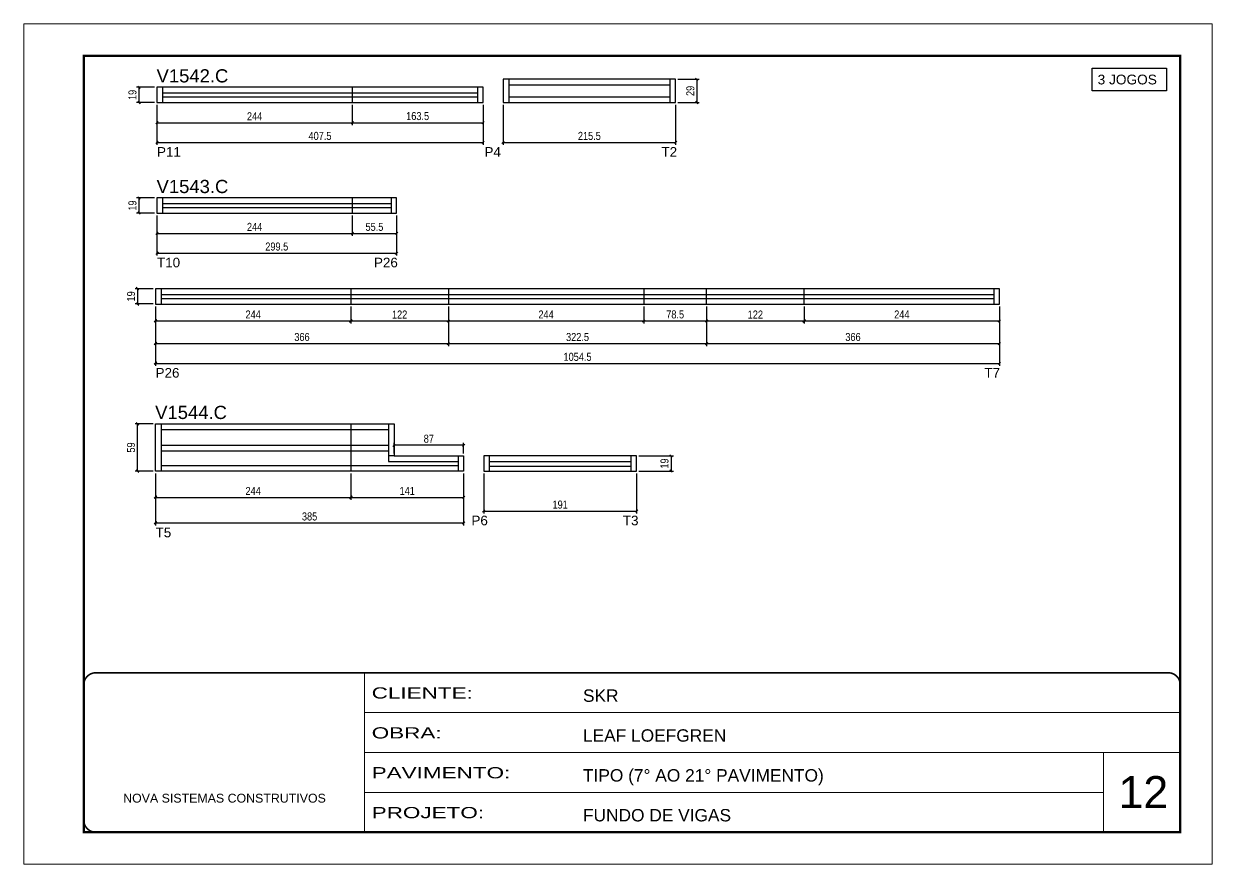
# Model space of a CAD drawing. Extents: x 1959 to 8212, y 239 to 4735.
# Drawn here: x 6727 to 8212, y 1388 to 2438 of the extents above; entities that cross this region are included whole.
import ezdxf

# ---------------------------------------------------------------- set-up
doc = ezdxf.new("R2010")
doc.units = 0
doc.linetypes.add('CONTINUO', pattern=[0])
doc.linetypes.add('DASHED', pattern=[0.75, 0.5, -0.25])
for name, color, linetype in [('5', 5, 'Continuous'), ('COTA', 241, 'Continuous'), ('NOMENCLATURA', 7, 'Continuous'), ('Painéis', 200, 'Continuous'), ('SARR_2.2x7', 40, 'Continuous')]:
    doc.layers.add(name, color=color, linetype=linetype)
for name, color, linetype, lineweight in [('CARIMBO', 255, 'Continuous', 9), ('Folhas', 255, 'Continuous', 9), ('SARRAFO DE PRESSAO', 251, 'DASHED', 9)]:
    doc.layers.add(name, color=color, linetype=linetype, lineweight=lineweight)
doc.styles.add('ARIAL', font='arial.ttf')
doc.styles.add('COTA TECNICA', font='techl___.ttf', dxfattribs={"height": 10})
doc.styles.add('COTA TECNICA-50', font='techl___.ttf', dxfattribs={"height": 10})
doc.styles.get("Standard").update_dxf_attribs({"font": 'arial.ttf'})
doc.styles.add('Tecnologia', font='')
doc.styles.get('Tecnologia').set_extended_font_data('Forgotten Futurist')
doc.dimstyles.new('COTA PAINEL-50', dxfattribs={"dimtxt": 10, "dimasz": 3, "dimexe": 3, "dimexo": 3, "dimgap": 3, "dimtad": 1, "dimdec": 1, "dimzin": 12, "dimdsep": 46, "dimtxsty": 'COTA TECNICA-50', "dimblk1": 'OBLIQUE', "dimblk2": 'OBLIQUE', "dimsah": 1, "dimcen": 0.9, "dimclrd": 4, "dimclre": 4, "dimclrt": 240, "dimadec": 1, "dimazin": 3, "dimtfac": 1, "dimtdec": 1, "dimtmove": 0, "dimatfit": 3, "dimfxl": 1, "dimtolj": 1, "dimtzin": 12, "dimarcsym": 0})
doc.dimstyles.new('PAINEL', dxfattribs={"dimtxt": 10, "dimasz": 3, "dimexe": 3, "dimexo": 3, "dimgap": 3, "dimtad": 1, "dimdec": 1, "dimzin": 12, "dimdsep": 46, "dimtxsty": 'COTA TECNICA', "dimblk1": 'OBLIQUE', "dimblk2": 'OBLIQUE', "dimsah": 1, "dimcen": 0.9, "dimclrd": 4, "dimclre": 4, "dimclrt": 240, "dimadec": 1, "dimazin": 3, "dimtfac": 1, "dimtdec": 1, "dimtmove": 0, "dimatfit": 3, "dimfxl": 1, "dimtolj": 1, "dimtzin": 12, "dimarcsym": 0})

# ---------------------------------------------------------------- blocks, each defined once
blk = doc.blocks.new('9999999999')
at = {"color": 30, "linetype": 'CONTINUO'}
for p, q in [((98564.6, 34230.2), (98564.6, 34429.4)), ((98564.6, 34379.6), (99584, 34379.6)), ((98564.6, 34329.8), (99488, 34329.8)), ((99584, 34329.8), (99488, 34329.8)), ((99488, 34329.8), (99488, 34230.2)), ((98564.6, 34280), (99488, 34280))]:
    blk.add_line(p, q, dxfattribs=at)
at = {"color": 30, "linetype": 'CONTINUO', "const_width": 2}
blk.add_lwpolyline([(99584, 34230.2), (99584, 34414.4, 0.414214), (99569, 34429.4), (98229, 34429.4, 0.414214), (98214, 34414.4), (98214, 34245.2, 0.414214), (98229, 34230.2), (99584, 34230.2)], format="xyb", dxfattribs=at)
at = {"layer": 'Folhas'}
blk.add_lwpolyline([(98139, 34190.2), (99624, 34190.2), (99624, 35240.2), (98139, 35240.2)], close=True, dxfattribs=at)
at = {"layer": 'Folhas', "color": 30, "const_width": 3}
blk.add_lwpolyline([(98214, 34230.2), (99584, 34230.2), (99584, 35200.2), (98214, 35200.2)], close=True, dxfattribs=at)
at = {"color": 7, "linetype": 'Continuous', "ltscale": 5, "style": 'ARIAL'}
for s, height, p in [('SKR', 15.48, (98837.7, 34393.1)), ('LEAF LOEFGREN', 15.483, (98837.7, 34343.3)), ('TIPO (7° AO 21° PAVIMENTO)', 15.483, (98837.7, 34293.5)), ('NOVA SISTEMAS CONSTRUTIVOS', 11.059, (98263.2, 34267.2)), ('FUNDO DE VIGAS', 15.483, (98837.7, 34243.7))]:
    blk.add_text(s, height=height, dxfattribs=at).set_placement(p)
at = {"layer": 'Folhas', "color": 7, "style": 'Tecnologia', "width": 1.5}
for s, p in [('CLIENTE:', (98573.7, 34397.2)), ('OBRA:', (98573.7, 34347.3)), ('PAVIMENTO:', (98573.7, 34297.5)), ('PROJETO:', (98573.7, 34247.7))]:
    blk.add_text(s, height=14, dxfattribs=at).set_placement(p)
blk = doc.blocks.new('_Oblique')
at = {"color": 0, "linetype": 'ByBlock', "lineweight": -2}
blk.add_line((-0.5, -0.5), (0.5, 0.5), dxfattribs=at)
blk = doc.blocks.new('*D652')
at = {"layer": 'COTA', "color": 4, "linetype": 'ByBlock', "lineweight": -2, "transparency": 16777216}
for p, q in [((6893.7, 2336.7), (6893.7, 2286.8)), ((7301.2, 2336.7), (7301.2, 2286.8)), ((6893.7, 2289.8), (7301.2, 2289.8))]:
    blk.add_line(p, q, dxfattribs=at)
at = {"layer": 'Defpoints', "color": 0, "linetype": 'ByBlock', "transparency": 16777216}
for p in [(6893.7, 2339.7), (7301.2, 2339.7), (7301.2, 2289.8)]:
    blk.add_point(p, dxfattribs=at)
at = {"layer": 'COTA', "color": 4, "linetype": 'ByBlock', "lineweight": -2, "transparency": 16777216, "xscale": 3, "yscale": 3, "zscale": 3, "rotation": 180}
blk.add_blockref('_Oblique', (6893.7, 2289.8), dxfattribs=at)
at = {"layer": 'COTA', "color": 4, "linetype": 'ByBlock', "lineweight": -2, "transparency": 16777216, "xscale": 3, "yscale": 3, "zscale": 3}
blk.add_blockref('_Oblique', (7301.2, 2289.8), dxfattribs=at)
at = {"layer": 'COTA', "color": 240, "linetype": 'ByBlock', "transparency": 16777216, "insert": (7097.4, 2297.9), "char_height": 10, "attachment_point": 5, "style": 'COTA TECNICA-50'}
blk.add_mtext('\\A1;407.5', dxfattribs=at)
blk = doc.blocks.new('*D651')
at = {"layer": 'COTA', "color": 4, "lineweight": -2, "transparency": 16777216}
for p, q in [((6890.7, 2358.7), (6868.2, 2358.7)), ((6871.2, 2358.7), (6871.2, 2339.7)), ((6890.7, 2339.7), (6868.2, 2339.7))]:
    blk.add_line(p, q, dxfattribs=at)
at = {"layer": 'Defpoints', "color": 0, "transparency": 16777216}
for p in [(6893.7, 2358.7), (6871.2, 2339.7), (6893.7, 2339.7)]:
    blk.add_point(p, dxfattribs=at)
at = {"layer": 'COTA', "color": 4, "lineweight": -2, "transparency": 16777216, "xscale": 3, "yscale": 3, "zscale": 3}
for p, rotation in [((6871.2, 2358.7), 90), ((6871.2, 2339.7), 270)]:
    blk.add_blockref('_Oblique', p, dxfattribs=dict(at, rotation=rotation))
at = {"layer": 'COTA', "color": 240, "transparency": 16777216, "insert": (6863.1, 2349.2), "char_height": 10, "attachment_point": 5, "rotation": 90, "style": 'COTA TECNICA'}
blk.add_mtext('\\A1;19', dxfattribs=at)
blk = doc.blocks.new('*D653')
at = {"layer": 'COTA', "color": 4, "lineweight": -2, "transparency": 16777216}
for p, q in [((6893.7, 2336.7), (6893.7, 2311.5)), ((7137.7, 2336.7), (7137.7, 2311.5)), ((6893.7, 2314.5), (7137.7, 2314.5))]:
    blk.add_line(p, q, dxfattribs=at)
at = {"layer": 'Defpoints', "color": 0, "transparency": 16777216}
for p in [(6893.7, 2339.7), (7137.7, 2339.7), (7137.7, 2314.5)]:
    blk.add_point(p, dxfattribs=at)
at = {"layer": 'COTA', "color": 4, "lineweight": -2, "transparency": 16777216, "xscale": 3, "yscale": 3, "zscale": 3, "rotation": 180}
blk.add_blockref('_Oblique', (6893.7, 2314.5), dxfattribs=at)
at = {"layer": 'COTA', "color": 4, "lineweight": -2, "transparency": 16777216, "xscale": 3, "yscale": 3, "zscale": 3}
blk.add_blockref('_Oblique', (7137.7, 2314.5), dxfattribs=at)
at = {"layer": 'COTA', "color": 240, "transparency": 16777216, "insert": (7015.7, 2322.5), "char_height": 10, "attachment_point": 5, "style": 'COTA TECNICA'}
blk.add_mtext('\\A1;244', dxfattribs=at)
blk = doc.blocks.new('*D654')
at = {"layer": 'COTA', "color": 4, "lineweight": -2, "transparency": 16777216}
for p, q in [((7137.7, 2336.7), (7137.7, 2311.5)), ((7301.2, 2336.7), (7301.2, 2311.5)), ((7137.7, 2314.5), (7301.2, 2314.5))]:
    blk.add_line(p, q, dxfattribs=at)
at = {"layer": 'Defpoints', "color": 0, "transparency": 16777216}
for p in [(7137.7, 2339.7), (7301.2, 2339.7), (7301.2, 2314.5)]:
    blk.add_point(p, dxfattribs=at)
at = {"layer": 'COTA', "color": 4, "lineweight": -2, "transparency": 16777216, "xscale": 3, "yscale": 3, "zscale": 3, "rotation": 180}
blk.add_blockref('_Oblique', (7137.7, 2314.5), dxfattribs=at)
at = {"layer": 'COTA', "color": 4, "lineweight": -2, "transparency": 16777216, "xscale": 3, "yscale": 3, "zscale": 3}
blk.add_blockref('_Oblique', (7301.2, 2314.5), dxfattribs=at)
at = {"layer": 'COTA', "color": 240, "transparency": 16777216, "insert": (7219.4, 2322.7), "char_height": 10, "attachment_point": 5, "style": 'COTA TECNICA'}
blk.add_mtext('\\A1;163.5', dxfattribs=at)
blk = doc.blocks.new('*D655')
at = {"layer": 'COTA', "color": 4, "linetype": 'ByBlock', "lineweight": -2, "transparency": 16777216}
for p, q in [((7326.2, 2336.7), (7326.2, 2286.8)), ((7541.7, 2336.7), (7541.7, 2286.8)), ((7326.2, 2289.8), (7541.7, 2289.8))]:
    blk.add_line(p, q, dxfattribs=at)
at = {"layer": 'Defpoints', "color": 0, "linetype": 'ByBlock', "transparency": 16777216}
for p in [(7326.2, 2339.7), (7541.7, 2339.7), (7541.7, 2289.8)]:
    blk.add_point(p, dxfattribs=at)
at = {"layer": 'COTA', "color": 4, "linetype": 'ByBlock', "lineweight": -2, "transparency": 16777216, "xscale": 3, "yscale": 3, "zscale": 3, "rotation": 180}
blk.add_blockref('_Oblique', (7326.2, 2289.8), dxfattribs=at)
at = {"layer": 'COTA', "color": 4, "linetype": 'ByBlock', "lineweight": -2, "transparency": 16777216, "xscale": 3, "yscale": 3, "zscale": 3}
blk.add_blockref('_Oblique', (7541.7, 2289.8), dxfattribs=at)
at = {"layer": 'COTA', "color": 240, "linetype": 'ByBlock', "transparency": 16777216, "insert": (7434, 2297.9), "char_height": 10, "attachment_point": 5, "style": 'COTA TECNICA-50'}
blk.add_mtext('\\A1;215.5', dxfattribs=at)
blk = doc.blocks.new('*D656')
at = {"layer": 'COTA', "color": 4, "lineweight": -2, "transparency": 16777216}
for p, q in [((7544.7, 2368.7), (7571.2, 2368.7)), ((7568.2, 2368.7), (7568.2, 2339.7)), ((7544.7, 2339.7), (7571.2, 2339.7))]:
    blk.add_line(p, q, dxfattribs=at)
at = {"layer": 'Defpoints', "color": 0, "transparency": 16777216}
for p in [(7541.7, 2368.7), (7541.7, 2339.7), (7568.2, 2339.7)]:
    blk.add_point(p, dxfattribs=at)
at = {"layer": 'COTA', "color": 4, "lineweight": -2, "transparency": 16777216, "xscale": 3, "yscale": 3, "zscale": 3}
for p, rotation in [((7568.2, 2368.7), 90), ((7568.2, 2339.7), 270)]:
    blk.add_blockref('_Oblique', p, dxfattribs=dict(at, rotation=rotation))
at = {"layer": 'COTA', "color": 240, "transparency": 16777216, "insert": (7560.2, 2354.2), "char_height": 10, "attachment_point": 5, "rotation": 90, "style": 'COTA TECNICA'}
blk.add_mtext('\\A1;29', dxfattribs=at)
blk = doc.blocks.new('*D657')
at = {"layer": 'COTA', "color": 4, "linetype": 'ByBlock', "lineweight": -2, "transparency": 16777216}
for p, q in [((6893.7, 2198.5), (6893.7, 2148.5)), ((7193.2, 2198.5), (7193.2, 2148.5)), ((6893.7, 2151.5), (7193.2, 2151.5))]:
    blk.add_line(p, q, dxfattribs=at)
at = {"layer": 'Defpoints', "color": 0, "linetype": 'ByBlock', "transparency": 16777216}
for p in [(6893.7, 2201.5), (7193.2, 2201.5), (7193.2, 2151.5)]:
    blk.add_point(p, dxfattribs=at)
at = {"layer": 'COTA', "color": 4, "linetype": 'ByBlock', "lineweight": -2, "transparency": 16777216, "xscale": 3, "yscale": 3, "zscale": 3, "rotation": 180}
blk.add_blockref('_Oblique', (6893.7, 2151.5), dxfattribs=at)
at = {"layer": 'COTA', "color": 4, "linetype": 'ByBlock', "lineweight": -2, "transparency": 16777216, "xscale": 3, "yscale": 3, "zscale": 3}
blk.add_blockref('_Oblique', (7193.2, 2151.5), dxfattribs=at)
at = {"layer": 'COTA', "color": 240, "linetype": 'ByBlock', "transparency": 16777216, "insert": (7043.4, 2159.7), "char_height": 10, "attachment_point": 5, "style": 'COTA TECNICA-50'}
blk.add_mtext('\\A1;299.5', dxfattribs=at)
blk = doc.blocks.new('*D658')
at = {"layer": 'COTA', "color": 4, "lineweight": -2, "transparency": 16777216}
for p, q in [((6890.7, 2220.5), (6868.2, 2220.5)), ((6871.2, 2220.5), (6871.2, 2201.5)), ((6890.7, 2201.5), (6868.2, 2201.5))]:
    blk.add_line(p, q, dxfattribs=at)
at = {"layer": 'Defpoints', "color": 0, "transparency": 16777216}
for p in [(6893.7, 2220.5), (6871.2, 2201.5), (6893.7, 2201.5)]:
    blk.add_point(p, dxfattribs=at)
at = {"layer": 'COTA', "color": 4, "lineweight": -2, "transparency": 16777216, "xscale": 3, "yscale": 3, "zscale": 3}
for p, rotation in [((6871.2, 2220.5), 90), ((6871.2, 2201.5), 270)]:
    blk.add_blockref('_Oblique', p, dxfattribs=dict(at, rotation=rotation))
at = {"layer": 'COTA', "color": 240, "transparency": 16777216, "insert": (6863.1, 2211), "char_height": 10, "attachment_point": 5, "rotation": 90, "style": 'COTA TECNICA'}
blk.add_mtext('\\A1;19', dxfattribs=at)
blk = doc.blocks.new('*D659')
at = {"layer": 'COTA', "color": 4, "lineweight": -2, "transparency": 16777216}
for p, q in [((6893.7, 2198.5), (6893.7, 2173.2)), ((7137.7, 2198.5), (7137.7, 2173.2)), ((6893.7, 2176.2), (7137.7, 2176.2))]:
    blk.add_line(p, q, dxfattribs=at)
at = {"layer": 'Defpoints', "color": 0, "transparency": 16777216}
for p in [(6893.7, 2201.5), (7137.7, 2201.5), (7137.7, 2176.2)]:
    blk.add_point(p, dxfattribs=at)
at = {"layer": 'COTA', "color": 4, "lineweight": -2, "transparency": 16777216, "xscale": 3, "yscale": 3, "zscale": 3, "rotation": 180}
blk.add_blockref('_Oblique', (6893.7, 2176.2), dxfattribs=at)
at = {"layer": 'COTA', "color": 4, "lineweight": -2, "transparency": 16777216, "xscale": 3, "yscale": 3, "zscale": 3}
blk.add_blockref('_Oblique', (7137.7, 2176.2), dxfattribs=at)
at = {"layer": 'COTA', "color": 240, "transparency": 16777216, "insert": (7015.7, 2184.3), "char_height": 10, "attachment_point": 5, "style": 'COTA TECNICA'}
blk.add_mtext('\\A1;244', dxfattribs=at)
blk = doc.blocks.new('*D660')
at = {"layer": 'COTA', "color": 4, "lineweight": -2, "transparency": 16777216}
for p, q in [((7137.7, 2198.5), (7137.7, 2173.2)), ((7193.2, 2198.5), (7193.2, 2173.2)), ((7137.7, 2176.2), (7193.2, 2176.2))]:
    blk.add_line(p, q, dxfattribs=at)
at = {"layer": 'Defpoints', "color": 0, "transparency": 16777216}
for p in [(7137.7, 2201.5), (7193.2, 2201.5), (7193.2, 2176.2)]:
    blk.add_point(p, dxfattribs=at)
at = {"layer": 'COTA', "color": 4, "lineweight": -2, "transparency": 16777216, "xscale": 3, "yscale": 3, "zscale": 3, "rotation": 180}
blk.add_blockref('_Oblique', (7137.7, 2176.2), dxfattribs=at)
at = {"layer": 'COTA', "color": 4, "lineweight": -2, "transparency": 16777216, "xscale": 3, "yscale": 3, "zscale": 3}
blk.add_blockref('_Oblique', (7193.2, 2176.2), dxfattribs=at)
at = {"layer": 'COTA', "color": 240, "transparency": 16777216, "insert": (7165.4, 2184.3), "char_height": 10, "attachment_point": 5, "style": 'COTA TECNICA'}
blk.add_mtext('\\A1;55.5', dxfattribs=at)
blk = doc.blocks.new('*D661')
at = {"layer": 'COTA', "color": 4, "linetype": 'ByBlock', "lineweight": -2, "transparency": 16777216}
for p, q in [((6891.9, 2085), (6891.9, 2010.8)), ((7946.4, 2085), (7946.4, 2010.8)), ((6891.9, 2013.8), (7946.4, 2013.8))]:
    blk.add_line(p, q, dxfattribs=at)
at = {"layer": 'Defpoints', "color": 0, "linetype": 'ByBlock', "transparency": 16777216}
for p in [(6891.9, 2088), (7946.4, 2088), (7946.4, 2013.8)]:
    blk.add_point(p, dxfattribs=at)
at = {"layer": 'COTA', "color": 4, "linetype": 'ByBlock', "lineweight": -2, "transparency": 16777216, "xscale": 3, "yscale": 3, "zscale": 3, "rotation": 180}
blk.add_blockref('_Oblique', (6891.9, 2013.8), dxfattribs=at)
at = {"layer": 'COTA', "color": 4, "linetype": 'ByBlock', "lineweight": -2, "transparency": 16777216, "xscale": 3, "yscale": 3, "zscale": 3}
blk.add_blockref('_Oblique', (7946.4, 2013.8), dxfattribs=at)
at = {"layer": 'COTA', "color": 240, "linetype": 'ByBlock', "transparency": 16777216, "insert": (7419.2, 2021.9), "char_height": 10, "attachment_point": 5, "style": 'COTA TECNICA-50'}
blk.add_mtext('\\A1;1054.5', dxfattribs=at)
blk = doc.blocks.new('*D662')
at = {"layer": 'COTA', "color": 4, "lineweight": -2, "transparency": 16777216}
for p, q in [((6888.9, 2107), (6866.4, 2107)), ((6869.4, 2107), (6869.4, 2088)), ((6888.9, 2088), (6866.4, 2088))]:
    blk.add_line(p, q, dxfattribs=at)
at = {"layer": 'Defpoints', "color": 0, "transparency": 16777216}
for p in [(6891.9, 2107), (6869.4, 2088), (6891.9, 2088)]:
    blk.add_point(p, dxfattribs=at)
at = {"layer": 'COTA', "color": 4, "lineweight": -2, "transparency": 16777216, "xscale": 3, "yscale": 3, "zscale": 3}
for p, rotation in [((6869.4, 2107), 90), ((6869.4, 2088), 270)]:
    blk.add_blockref('_Oblique', p, dxfattribs=dict(at, rotation=rotation))
at = {"layer": 'COTA', "color": 240, "transparency": 16777216, "insert": (6861.3, 2097.5), "char_height": 10, "attachment_point": 5, "rotation": 90, "style": 'COTA TECNICA'}
blk.add_mtext('\\A1;19', dxfattribs=at)
blk = doc.blocks.new('*D663')
at = {"layer": 'COTA', "color": 4, "lineweight": -2, "transparency": 16777216}
for p, q in [((6891.9, 2085), (6891.9, 2035.5)), ((7257.9, 2085), (7257.9, 2035.5)), ((6891.9, 2038.5), (7257.9, 2038.5))]:
    blk.add_line(p, q, dxfattribs=at)
at = {"layer": 'Defpoints', "color": 0, "transparency": 16777216}
for p in [(6891.9, 2088), (7257.9, 2088), (7257.9, 2038.5)]:
    blk.add_point(p, dxfattribs=at)
at = {"layer": 'COTA', "color": 4, "lineweight": -2, "transparency": 16777216, "xscale": 3, "yscale": 3, "zscale": 3, "rotation": 180}
blk.add_blockref('_Oblique', (6891.9, 2038.5), dxfattribs=at)
at = {"layer": 'COTA', "color": 4, "lineweight": -2, "transparency": 16777216, "xscale": 3, "yscale": 3, "zscale": 3}
blk.add_blockref('_Oblique', (7257.9, 2038.5), dxfattribs=at)
at = {"layer": 'COTA', "color": 240, "transparency": 16777216, "insert": (7074.9, 2046.7), "char_height": 10, "attachment_point": 5, "style": 'COTA TECNICA'}
blk.add_mtext('\\A1;366', dxfattribs=at)
blk = doc.blocks.new('*D664')
at = {"layer": 'COTA', "color": 4, "lineweight": -2, "transparency": 16777216}
for p, q in [((7257.9, 2085), (7257.9, 2035.5)), ((7580.4, 2085), (7580.4, 2035.5)), ((7257.9, 2038.5), (7580.4, 2038.5))]:
    blk.add_line(p, q, dxfattribs=at)
at = {"layer": 'Defpoints', "color": 0, "transparency": 16777216}
for p in [(7257.9, 2088), (7580.4, 2088), (7580.4, 2038.5)]:
    blk.add_point(p, dxfattribs=at)
at = {"layer": 'COTA', "color": 4, "lineweight": -2, "transparency": 16777216, "xscale": 3, "yscale": 3, "zscale": 3, "rotation": 180}
blk.add_blockref('_Oblique', (7257.9, 2038.5), dxfattribs=at)
at = {"layer": 'COTA', "color": 4, "lineweight": -2, "transparency": 16777216, "xscale": 3, "yscale": 3, "zscale": 3}
blk.add_blockref('_Oblique', (7580.4, 2038.5), dxfattribs=at)
at = {"layer": 'COTA', "color": 240, "transparency": 16777216, "insert": (7419.2, 2046.7), "char_height": 10, "attachment_point": 5, "style": 'COTA TECNICA'}
blk.add_mtext('\\A1;322.5', dxfattribs=at)
blk = doc.blocks.new('*D665')
at = {"layer": 'COTA', "color": 4, "lineweight": -2, "transparency": 16777216}
for p, q in [((7580.4, 2085), (7580.4, 2035.5)), ((7946.4, 2085), (7946.4, 2035.5)), ((7580.4, 2038.5), (7946.4, 2038.5))]:
    blk.add_line(p, q, dxfattribs=at)
at = {"layer": 'Defpoints', "color": 0, "transparency": 16777216}
for p in [(7580.4, 2088), (7946.4, 2088), (7946.4, 2038.5)]:
    blk.add_point(p, dxfattribs=at)
at = {"layer": 'COTA', "color": 4, "lineweight": -2, "transparency": 16777216, "xscale": 3, "yscale": 3, "zscale": 3, "rotation": 180}
blk.add_blockref('_Oblique', (7580.4, 2038.5), dxfattribs=at)
at = {"layer": 'COTA', "color": 4, "lineweight": -2, "transparency": 16777216, "xscale": 3, "yscale": 3, "zscale": 3}
blk.add_blockref('_Oblique', (7946.4, 2038.5), dxfattribs=at)
at = {"layer": 'COTA', "color": 240, "transparency": 16777216, "insert": (7763.4, 2046.7), "char_height": 10, "attachment_point": 5, "style": 'COTA TECNICA'}
blk.add_mtext('\\A1;366', dxfattribs=at)
blk = doc.blocks.new('*D666')
at = {"layer": 'COTA', "color": 4, "lineweight": -2, "transparency": 16777216}
for p, q in [((6891.9, 2085), (6891.9, 2063.8)), ((7135.9, 2085), (7135.9, 2063.8)), ((6891.9, 2066.8), (7135.9, 2066.8))]:
    blk.add_line(p, q, dxfattribs=at)
at = {"layer": 'Defpoints', "color": 0, "transparency": 16777216}
for p in [(6891.9, 2088), (7135.9, 2088), (7135.9, 2066.8)]:
    blk.add_point(p, dxfattribs=at)
at = {"layer": 'COTA', "color": 4, "lineweight": -2, "transparency": 16777216, "xscale": 3, "yscale": 3, "zscale": 3, "rotation": 180}
blk.add_blockref('_Oblique', (6891.9, 2066.8), dxfattribs=at)
at = {"layer": 'COTA', "color": 4, "lineweight": -2, "transparency": 16777216, "xscale": 3, "yscale": 3, "zscale": 3}
blk.add_blockref('_Oblique', (7135.9, 2066.8), dxfattribs=at)
at = {"layer": 'COTA', "color": 240, "transparency": 16777216, "insert": (7013.9, 2074.9), "char_height": 10, "attachment_point": 5, "style": 'COTA TECNICA'}
blk.add_mtext('\\A1;244', dxfattribs=at)
blk = doc.blocks.new('*D667')
at = {"layer": 'COTA', "color": 4, "lineweight": -2, "transparency": 16777216}
for p, q in [((7135.9, 2085), (7135.9, 2063.8)), ((7257.9, 2085), (7257.9, 2063.8)), ((7135.9, 2066.8), (7257.9, 2066.8))]:
    blk.add_line(p, q, dxfattribs=at)
at = {"layer": 'Defpoints', "color": 0, "transparency": 16777216}
for p in [(7135.9, 2088), (7257.9, 2088), (7257.9, 2066.8)]:
    blk.add_point(p, dxfattribs=at)
at = {"layer": 'COTA', "color": 4, "lineweight": -2, "transparency": 16777216, "xscale": 3, "yscale": 3, "zscale": 3, "rotation": 180}
blk.add_blockref('_Oblique', (7135.9, 2066.8), dxfattribs=at)
at = {"layer": 'COTA', "color": 4, "lineweight": -2, "transparency": 16777216, "xscale": 3, "yscale": 3, "zscale": 3}
blk.add_blockref('_Oblique', (7257.9, 2066.8), dxfattribs=at)
at = {"layer": 'COTA', "color": 240, "transparency": 16777216, "insert": (7196.9, 2074.8), "char_height": 10, "attachment_point": 5, "style": 'COTA TECNICA'}
blk.add_mtext('\\A1;122', dxfattribs=at)
blk = doc.blocks.new('*D668')
at = {"layer": 'COTA', "color": 4, "lineweight": -2, "transparency": 16777216}
for p, q in [((7257.9, 2085), (7257.9, 2063.8)), ((7501.9, 2085), (7501.9, 2063.8)), ((7257.9, 2066.8), (7501.9, 2066.8))]:
    blk.add_line(p, q, dxfattribs=at)
at = {"layer": 'Defpoints', "color": 0, "transparency": 16777216}
for p in [(7257.9, 2088), (7501.9, 2088), (7501.9, 2066.8)]:
    blk.add_point(p, dxfattribs=at)
at = {"layer": 'COTA', "color": 4, "lineweight": -2, "transparency": 16777216, "xscale": 3, "yscale": 3, "zscale": 3, "rotation": 180}
blk.add_blockref('_Oblique', (7257.9, 2066.8), dxfattribs=at)
at = {"layer": 'COTA', "color": 4, "lineweight": -2, "transparency": 16777216, "xscale": 3, "yscale": 3, "zscale": 3}
blk.add_blockref('_Oblique', (7501.9, 2066.8), dxfattribs=at)
at = {"layer": 'COTA', "color": 240, "transparency": 16777216, "insert": (7379.9, 2074.9), "char_height": 10, "attachment_point": 5, "style": 'COTA TECNICA'}
blk.add_mtext('\\A1;244', dxfattribs=at)
blk = doc.blocks.new('*D669')
at = {"layer": 'COTA', "color": 4, "lineweight": -2, "transparency": 16777216}
for p, q in [((7501.9, 2085), (7501.9, 2063.8)), ((7580.4, 2085), (7580.4, 2063.8)), ((7501.9, 2066.8), (7580.4, 2066.8))]:
    blk.add_line(p, q, dxfattribs=at)
at = {"layer": 'Defpoints', "color": 0, "transparency": 16777216}
for p in [(7501.9, 2088), (7580.4, 2088), (7580.4, 2066.8)]:
    blk.add_point(p, dxfattribs=at)
at = {"layer": 'COTA', "color": 4, "lineweight": -2, "transparency": 16777216, "xscale": 3, "yscale": 3, "zscale": 3, "rotation": 180}
blk.add_blockref('_Oblique', (7501.9, 2066.8), dxfattribs=at)
at = {"layer": 'COTA', "color": 4, "lineweight": -2, "transparency": 16777216, "xscale": 3, "yscale": 3, "zscale": 3}
blk.add_blockref('_Oblique', (7580.4, 2066.8), dxfattribs=at)
at = {"layer": 'COTA', "color": 240, "transparency": 16777216, "insert": (7541.2, 2074.9), "char_height": 10, "attachment_point": 5, "style": 'COTA TECNICA'}
blk.add_mtext('\\A1;78.5', dxfattribs=at)
blk = doc.blocks.new('*D670')
at = {"layer": 'COTA', "color": 4, "lineweight": -2, "transparency": 16777216}
for p, q in [((7580.4, 2085), (7580.4, 2063.8)), ((7702.4, 2085), (7702.4, 2063.8)), ((7580.4, 2066.8), (7702.4, 2066.8))]:
    blk.add_line(p, q, dxfattribs=at)
at = {"layer": 'Defpoints', "color": 0, "transparency": 16777216}
for p in [(7580.4, 2088), (7702.4, 2088), (7702.4, 2066.8)]:
    blk.add_point(p, dxfattribs=at)
at = {"layer": 'COTA', "color": 4, "lineweight": -2, "transparency": 16777216, "xscale": 3, "yscale": 3, "zscale": 3, "rotation": 180}
blk.add_blockref('_Oblique', (7580.4, 2066.8), dxfattribs=at)
at = {"layer": 'COTA', "color": 4, "lineweight": -2, "transparency": 16777216, "xscale": 3, "yscale": 3, "zscale": 3}
blk.add_blockref('_Oblique', (7702.4, 2066.8), dxfattribs=at)
at = {"layer": 'COTA', "color": 240, "transparency": 16777216, "insert": (7641.4, 2074.8), "char_height": 10, "attachment_point": 5, "style": 'COTA TECNICA'}
blk.add_mtext('\\A1;122', dxfattribs=at)
blk = doc.blocks.new('*D671')
at = {"layer": 'COTA', "color": 4, "lineweight": -2, "transparency": 16777216}
for p, q in [((7702.4, 2085), (7702.4, 2063.8)), ((7946.4, 2085), (7946.4, 2063.8)), ((7702.4, 2066.8), (7946.4, 2066.8))]:
    blk.add_line(p, q, dxfattribs=at)
at = {"layer": 'Defpoints', "color": 0, "transparency": 16777216}
for p in [(7702.4, 2088), (7946.4, 2088), (7946.4, 2066.8)]:
    blk.add_point(p, dxfattribs=at)
at = {"layer": 'COTA', "color": 4, "lineweight": -2, "transparency": 16777216, "xscale": 3, "yscale": 3, "zscale": 3, "rotation": 180}
blk.add_blockref('_Oblique', (7702.4, 2066.8), dxfattribs=at)
at = {"layer": 'COTA', "color": 4, "lineweight": -2, "transparency": 16777216, "xscale": 3, "yscale": 3, "zscale": 3}
blk.add_blockref('_Oblique', (7946.4, 2066.8), dxfattribs=at)
at = {"layer": 'COTA', "color": 240, "transparency": 16777216, "insert": (7824.4, 2074.9), "char_height": 10, "attachment_point": 5, "style": 'COTA TECNICA'}
blk.add_mtext('\\A1;244', dxfattribs=at)
blk = doc.blocks.new('*D672')
at = {"layer": 'COTA', "color": 4, "lineweight": -2, "transparency": 16777216}
for p, q in [((6891.9, 1876.2), (6891.9, 1811.3)), ((7276.9, 1876.2), (7276.9, 1811.3)), ((7276.9, 1814.3), (6891.9, 1814.3))]:
    blk.add_line(p, q, dxfattribs=at)
at = {"layer": 'Defpoints', "color": 0, "transparency": 16777216}
for p in [(6891.9, 1879.2), (7276.9, 1879.2), (6891.9, 1814.3)]:
    blk.add_point(p, dxfattribs=at)
at = {"layer": 'COTA', "color": 4, "lineweight": -2, "transparency": 16777216, "xscale": 3, "yscale": 3, "zscale": 3, "rotation": 180}
blk.add_blockref('_Oblique', (6891.9, 1814.3), dxfattribs=at)
at = {"layer": 'COTA', "color": 4, "lineweight": -2, "transparency": 16777216, "xscale": 3, "yscale": 3, "zscale": 3}
blk.add_blockref('_Oblique', (7276.9, 1814.3), dxfattribs=at)
at = {"layer": 'COTA', "color": 240, "transparency": 16777216, "insert": (7084.4, 1822.5), "char_height": 10, "attachment_point": 5, "style": 'COTA TECNICA'}
blk.add_mtext('\\A1;385', dxfattribs=at)
blk = doc.blocks.new('*D673')
at = {"layer": 'COTA', "color": 4, "lineweight": -2, "transparency": 16777216}
for p, q in [((6888.9, 1938.2), (6866.4, 1938.2)), ((6869.4, 1879.2), (6869.4, 1938.2)), ((6888.9, 1879.2), (6866.4, 1879.2))]:
    blk.add_line(p, q, dxfattribs=at)
at = {"layer": 'Defpoints', "color": 0, "transparency": 16777216}
for p in [(6869.4, 1938.2), (6891.9, 1938.2), (6891.9, 1879.2)]:
    blk.add_point(p, dxfattribs=at)
at = {"layer": 'COTA', "color": 4, "lineweight": -2, "transparency": 16777216, "xscale": 3, "yscale": 3, "zscale": 3}
for p, rotation in [((6869.4, 1938.2), 90), ((6869.4, 1879.2), 270)]:
    blk.add_blockref('_Oblique', p, dxfattribs=dict(at, rotation=rotation))
at = {"layer": 'COTA', "color": 240, "transparency": 16777216, "insert": (6861.3, 1908.7), "char_height": 10, "attachment_point": 5, "rotation": 90, "style": 'COTA TECNICA'}
blk.add_mtext('\\A1;59', dxfattribs=at)
blk = doc.blocks.new('*D674')
at = {"layer": 'COTA', "color": 4, "lineweight": -2, "transparency": 16777216}
for p, q in [((7189.9, 1901.2), (7189.9, 1914.5)), ((7276.9, 1911.5), (7189.9, 1911.5)), ((7276.9, 1901.2), (7276.9, 1914.5))]:
    blk.add_line(p, q, dxfattribs=at)
at = {"layer": 'Defpoints', "color": 0, "transparency": 16777216}
for p in [(7189.9, 1911.5), (7189.9, 1898.2), (7276.9, 1898.2)]:
    blk.add_point(p, dxfattribs=at)
at = {"layer": 'COTA', "color": 4, "lineweight": -2, "transparency": 16777216, "xscale": 3, "yscale": 3, "zscale": 3, "rotation": 180}
blk.add_blockref('_Oblique', (7189.9, 1911.5), dxfattribs=at)
at = {"layer": 'COTA', "color": 4, "lineweight": -2, "transparency": 16777216, "xscale": 3, "yscale": 3, "zscale": 3}
blk.add_blockref('_Oblique', (7276.9, 1911.5), dxfattribs=at)
at = {"layer": 'COTA', "color": 240, "transparency": 16777216, "insert": (7233.4, 1919.6), "char_height": 10, "attachment_point": 5, "style": 'COTA TECNICA'}
blk.add_mtext('\\A1;87', dxfattribs=at)
blk = doc.blocks.new('*D676')
at = {"layer": 'COTA', "color": 4, "lineweight": -2, "transparency": 16777216}
for p, q in [((6891.9, 1876.2), (6891.9, 1843.3)), ((7135.9, 1876.2), (7135.9, 1843.3)), ((6891.9, 1846.3), (7135.9, 1846.3))]:
    blk.add_line(p, q, dxfattribs=at)
at = {"layer": 'Defpoints', "color": 0, "transparency": 16777216}
for p in [(6891.9, 1879.2), (7135.9, 1879.2), (7135.9, 1846.3)]:
    blk.add_point(p, dxfattribs=at)
at = {"layer": 'COTA', "color": 4, "lineweight": -2, "transparency": 16777216, "xscale": 3, "yscale": 3, "zscale": 3, "rotation": 180}
blk.add_blockref('_Oblique', (6891.9, 1846.3), dxfattribs=at)
at = {"layer": 'COTA', "color": 4, "lineweight": -2, "transparency": 16777216, "xscale": 3, "yscale": 3, "zscale": 3}
blk.add_blockref('_Oblique', (7135.9, 1846.3), dxfattribs=at)
at = {"layer": 'COTA', "color": 240, "transparency": 16777216, "insert": (7013.9, 1854.4), "char_height": 10, "attachment_point": 5, "style": 'COTA TECNICA'}
blk.add_mtext('\\A1;244', dxfattribs=at)
blk = doc.blocks.new('*D677')
at = {"layer": 'COTA', "color": 4, "lineweight": -2, "transparency": 16777216}
for p, q in [((7135.9, 1876.2), (7135.9, 1843.3)), ((7276.9, 1876.2), (7276.9, 1843.3)), ((7135.9, 1846.3), (7276.9, 1846.3))]:
    blk.add_line(p, q, dxfattribs=at)
at = {"layer": 'Defpoints', "color": 0, "transparency": 16777216}
for p in [(7135.9, 1879.2), (7276.9, 1879.2), (7276.9, 1846.3)]:
    blk.add_point(p, dxfattribs=at)
at = {"layer": 'COTA', "color": 4, "lineweight": -2, "transparency": 16777216, "xscale": 3, "yscale": 3, "zscale": 3, "rotation": 180}
blk.add_blockref('_Oblique', (7135.9, 1846.3), dxfattribs=at)
at = {"layer": 'COTA', "color": 4, "lineweight": -2, "transparency": 16777216, "xscale": 3, "yscale": 3, "zscale": 3}
blk.add_blockref('_Oblique', (7276.9, 1846.3), dxfattribs=at)
at = {"layer": 'COTA', "color": 240, "transparency": 16777216, "insert": (7206.4, 1854.4), "char_height": 10, "attachment_point": 5, "style": 'COTA TECNICA'}
blk.add_mtext('\\A1;141', dxfattribs=at)
blk = doc.blocks.new('*D679')
at = {"layer": 'COTA', "color": 4, "linetype": 'ByBlock', "lineweight": -2, "transparency": 16777216}
for p, q in [((7302, 1876.2), (7302, 1826.3)), ((7493, 1876.2), (7493, 1826.3)), ((7302, 1829.3), (7493, 1829.3))]:
    blk.add_line(p, q, dxfattribs=at)
at = {"layer": 'Defpoints', "color": 0, "linetype": 'ByBlock', "transparency": 16777216}
for p in [(7302, 1879.2), (7493, 1879.2), (7493, 1829.3)]:
    blk.add_point(p, dxfattribs=at)
at = {"layer": 'COTA', "color": 4, "linetype": 'ByBlock', "lineweight": -2, "transparency": 16777216, "xscale": 3, "yscale": 3, "zscale": 3, "rotation": 180}
blk.add_blockref('_Oblique', (7302, 1829.3), dxfattribs=at)
at = {"layer": 'COTA', "color": 4, "linetype": 'ByBlock', "lineweight": -2, "transparency": 16777216, "xscale": 3, "yscale": 3, "zscale": 3}
blk.add_blockref('_Oblique', (7493, 1829.3), dxfattribs=at)
at = {"layer": 'COTA', "color": 240, "linetype": 'ByBlock', "transparency": 16777216, "insert": (7397.5, 1837.3), "char_height": 10, "attachment_point": 5, "style": 'COTA TECNICA-50'}
blk.add_mtext('\\A1;191', dxfattribs=at)
blk = doc.blocks.new('*D680')
at = {"layer": 'COTA', "color": 4, "lineweight": -2, "transparency": 16777216}
for p, q in [((7496, 1898.2), (7539, 1898.2)), ((7536, 1898.2), (7536, 1879.2)), ((7496, 1879.2), (7539, 1879.2))]:
    blk.add_line(p, q, dxfattribs=at)
at = {"layer": 'Defpoints', "color": 0, "transparency": 16777216}
for p in [(7493, 1898.2), (7493, 1879.2), (7536, 1879.2)]:
    blk.add_point(p, dxfattribs=at)
at = {"layer": 'COTA', "color": 4, "lineweight": -2, "transparency": 16777216, "xscale": 3, "yscale": 3, "zscale": 3}
for p, rotation in [((7536, 1898.2), 90), ((7536, 1879.2), 270)]:
    blk.add_blockref('_Oblique', p, dxfattribs=dict(at, rotation=rotation))
at = {"layer": 'COTA', "color": 240, "transparency": 16777216, "insert": (7527.9, 1888.7), "char_height": 10, "attachment_point": 5, "rotation": 90, "style": 'COTA TECNICA'}
blk.add_mtext('\\A1;19', dxfattribs=at)

msp = doc.modelspace()

# ---------------------------------------------------------------- linework, layer by layer
at = {"color": 0, "linetype": 'Continuous', "ltscale": 5}
msp.add_lwpolyline([(8062.06, 2382.6), (8155.31, 2382.6), (8155.31, 2354.36), (8062.06, 2354.36)], close=True, dxfattribs=at)
at = {"layer": 'COTA'}
for p, q in [((7189.91, 1898.21), (7182.91, 1898.21)), ((7182.91, 1898.21), (7182.91, 1891.21))]:
    msp.add_line(p, q, dxfattribs=at)
at = {"layer": 'Painéis', "linetype": 'ByBlock'}
for p, q in [((6893.66, 2358.7), (6893.66, 2339.7)), ((7301.16, 2358.7), (6893.66, 2358.7)), ((7137.66, 2358.7), (7137.66, 2339.7)), ((7301.16, 2339.7), (7301.16, 2358.7)), ((6893.66, 2339.7), (7301.16, 2339.7)), ((6893.66, 2220.47), (6893.66, 2201.47)), ((7193.16, 2220.47), (6893.66, 2220.47)), ((7137.66, 2220.47), (7137.66, 2201.47)), ((7193.16, 2201.47), (7193.16, 2220.47)), ((6893.66, 2201.47), (7193.16, 2201.47)), ((6891.91, 2106.97), (6891.91, 2087.97)), ((7946.41, 2106.97), (6891.91, 2106.97)), ((7135.91, 2106.97), (7135.91, 2087.97)), ((7257.91, 2106.97), (7257.91, 2087.97)), ((7501.91, 2106.97), (7501.91, 2087.97)), ((7580.41, 2087.97), (7580.41, 2106.97)), ((7702.41, 2087.97), (7702.41, 2106.97)), ((7946.41, 2087.97), (7946.41, 2106.97)), ((6891.91, 2087.97), (7946.41, 2087.97)), ((7135.91, 1938.21), (7135.91, 1879.21))]:
    msp.add_line(p, q, dxfattribs=at)
for points in [[(7326.21, 2368.7), (7326.21, 2339.7), (7541.71, 2339.7), (7541.71, 2368.7)], [(7301.95, 1898.21), (7301.95, 1879.21), (7492.95, 1879.21), (7492.95, 1898.21)]]:
    msp.add_lwpolyline(points, close=True, dxfattribs=at)
msp.add_lwpolyline([(7276.91, 1898.21), (7276.91, 1879.21), (6891.91, 1879.21), (6891.91, 1938.21), (7189.91, 1938.21), (7189.91, 1898.21), (7276.91, 1898.21)], dxfattribs=at)
at = {"layer": 'SARR_2.2x7', "linetype": 'Continuous'}
for p, q in [((7333.21, 2368.7), (7333.21, 2339.7)), ((7333.21, 2361.7), (7534.71, 2361.7)), ((7534.71, 2368.7), (7534.71, 2339.7)), ((6900.66, 2358.7), (6900.66, 2339.7)), ((6900.66, 2351.7), (7137.66, 2351.7)), ((6900.66, 2346.7), (7137.66, 2346.7)), ((7137.66, 2351.7), (7294.16, 2351.7)), ((7137.66, 2346.7), (7294.16, 2346.7)), ((7294.16, 2358.7), (7294.16, 2339.7)), ((7333.21, 2346.7), (7534.71, 2346.7)), ((6900.66, 2220.47), (6900.66, 2201.47)), ((6900.66, 2213.47), (7186.16, 2213.47)), ((7186.16, 2220.47), (7186.16, 2201.47)), ((6900.66, 2208.47), (7186.16, 2208.47)), ((6898.91, 2106.97), (6898.91, 2087.97)), ((6898.91, 2099.97), (7257.91, 2099.97)), ((6898.91, 2094.97), (7257.91, 2094.97)), ((7257.91, 2099.97), (7580.41, 2099.97)), ((7257.91, 2094.97), (7580.41, 2094.97)), ((7580.41, 2099.97), (7939.41, 2099.97)), ((7580.41, 2094.97), (7939.41, 2094.97)), ((7939.41, 2106.97), (7939.41, 2087.97)), ((6898.91, 1938.21), (6898.91, 1879.21)), ((6898.91, 1931.21), (7135.91, 1931.21)), ((7135.91, 1931.21), (7182.91, 1931.21)), ((7182.91, 1938.21), (7182.91, 1898.21)), ((6898.91, 1911.61), (7135.91, 1911.61)), ((6898.91, 1904.61), (7135.91, 1904.61)), ((7135.91, 1911.61), (7182.91, 1911.61)), ((7135.91, 1904.61), (7182.91, 1904.61)), ((6898.91, 1886.21), (7135.91, 1886.21)), ((7135.91, 1886.21), (7269.91, 1886.21)), ((7182.91, 1891.21), (7269.91, 1891.21)), ((7269.91, 1898.21), (7269.91, 1879.21)), ((7308.95, 1898.21), (7308.95, 1879.21)), ((7308.95, 1891.21), (7485.95, 1891.21)), ((7485.95, 1898.21), (7485.95, 1879.21)), ((7308.95, 1885.21), (7485.95, 1885.21))]:
    msp.add_line(p, q, dxfattribs=at)

# ---------------------------------------------------------------- block references
at = {"layer": 'SARRAFO DE PRESSAO', "color": 6, "linetype": 'ByBlock'}
msp.add_blockref('9999999999', (-91411.71, -32802.14), dxfattribs=at)

# ---------------------------------------------------------------- texts
at = {"color": 0, "linetype": 'Continuous', "ltscale": 5, "style": 'ARIAL'}
msp.add_text('3 JOGOS', height=12.235, dxfattribs=at).set_placement((8069.04, 2362.29))
at = {"layer": '5', "linetype": 'Continuous'}
for s, rotation, p in [('P11', 0.00004, (6893.75, 2272)), ('P4', 359.99996, (7303, 2272)), ('T2', 359.99996, (7524.07, 2272)), ('T10', 0.00004, (6893.75, 2133.77)), ('P26', 359.99996, (7164.86, 2133.77)), ('P26', 0.00004, (6891.99, 1996)), ('T7', 0.00004, (7927.58, 1996)), ('P6', 359.99996, (7286.65, 1811.51)), ('T3', 359.99996, (7475.83, 1811.51)), ('T5', 0.00004, (6891.99, 1796.51))]:
    msp.add_text(s, height=12, rotation=rotation, dxfattribs=at).set_placement(p)
at = {"layer": 'CARIMBO', "style": 'ARIAL'}
msp.add_text('12', height=40, dxfattribs=at).set_placement((8095.13, 1458.21))
at = {"layer": 'NOMENCLATURA', "linetype": 'Continuous'}
for s, p in [('V1542.C', (6893.19, 2364.76)), ('V1543.C', (6893.19, 2226.53)), ('V1544.C', (6891.44, 1944.27))]:
    msp.add_text(s, height=16.5, dxfattribs=at).set_placement(p)

# ---------------------------------------------------------------- dimensions: what is measured, and where the dimension line sits
at = {"layer": 'COTA'}
for base, p1, p2, picture, middle in [((7568.24, 2339.7), (7541.71, 2368.7), (7541.71, 2339.7), '*D656', (7560.15, 2354.2)), ((6871.17, 2339.7), (6893.66, 2358.7), (6893.66, 2339.7), '*D651', (6863.08, 2349.2)), ((6871.17, 2201.47), (6893.66, 2220.47), (6893.66, 2201.47), '*D658', (6863.08, 2210.97)), ((6869.41, 2087.97), (6891.91, 2106.97), (6891.91, 2087.97), '*D662', (6861.32, 2097.47)), ((6869.41, 1938.21), (6891.91, 1879.21), (6891.91, 1938.21), '*D673', (6861.27, 1908.71)), ((7535.95, 1879.21), (7492.95, 1898.21), (7492.95, 1879.21), '*D680', (7527.87, 1888.71))]:
    dim = msp.add_linear_dim(base=base, p1=p1, p2=p2, angle=90, dimstyle='PAINEL', dxfattribs=at)
    dim.commit()
    dim.dimension.update_dxf_attribs({"geometry": picture, "text_midpoint": middle})
at = {"layer": 'COTA', "color": 1, "linetype": 'ByBlock'}
for base, p1, p2, picture, middle in [((7301.16, 2289.76), (6893.66, 2339.7), (7301.16, 2339.7), '*D652', (7097.41, 2297.87)), ((7541.71, 2289.76), (7326.21, 2339.7), (7541.71, 2339.7), '*D655', (7433.96, 2297.87)), ((7193.16, 2151.53), (6893.66, 2201.47), (7193.16, 2201.47), '*D657', (7043.41, 2159.66)), ((7946.41, 2013.76), (6891.91, 2087.97), (7946.41, 2087.97), '*D661', (7419.16, 2021.87)), ((7492.95, 1829.26), (7301.95, 1879.21), (7492.95, 1879.21), '*D679', (7397.45, 1837.35))]:
    dim = msp.add_linear_dim(base=base, p1=p1, p2=p2, dimstyle='COTA PAINEL-50', override={"dimarcsym": 1}, dxfattribs=at)
    dim.commit()
    dim.dimension.update_dxf_attribs({"geometry": picture, "text_midpoint": middle})
at = {"layer": 'COTA'}
for base, p1, p2, picture, middle in [((7137.66, 2314.46), (6893.66, 2339.7), (7137.66, 2339.7), '*D653', (7015.66, 2322.53)), ((7137.66, 2176.22), (6893.66, 2201.47), (7137.66, 2201.47), '*D659', (7015.66, 2184.3)), ((7257.91, 2038.45), (6891.91, 2087.97), (7257.91, 2087.97), '*D663', (7074.91, 2046.67)), ((7135.91, 2066.79), (6891.91, 2087.97), (7135.91, 2087.97), '*D666', (7013.91, 2074.86)), ((7501.91, 2066.79), (7257.91, 2087.97), (7501.91, 2087.97), '*D668', (7379.91, 2074.86)), ((7946.41, 2038.45), (7580.41, 2087.97), (7946.41, 2087.97), '*D665', (7763.41, 2046.67)), ((7189.91, 1911.46), (7276.91, 1898.21), (7189.91, 1898.21), '*D674', (7233.41, 1919.55)), ((6891.91, 1814.26), (7276.91, 1879.21), (6891.91, 1879.21), '*D672', (7084.41, 1822.5)), ((7135.91, 1846.28), (6891.91, 1879.21), (7135.91, 1879.21), '*D676', (7013.91, 1854.35))]:
    dim = msp.add_linear_dim(base=base, p1=p1, p2=p2, dimstyle='PAINEL', dxfattribs=at)
    dim.commit()
    dim.dimension.update_dxf_attribs({"geometry": picture, "text_midpoint": middle})
for base, p1, p2, picture, middle in [((7301.16, 2314.46), (7137.66, 2339.7), (7301.16, 2339.7), '*D654', (7219.41, 2322.68)), ((7193.16, 2176.22), (7137.66, 2201.47), (7193.16, 2201.47), '*D660', (7165.41, 2184.33)), ((7257.91, 2066.79), (7135.91, 2087.97), (7257.91, 2087.97), '*D667', (7196.91, 2074.85)), ((7580.41, 2038.45), (7257.91, 2087.97), (7580.41, 2087.97), '*D664', (7419.16, 2046.67)), ((7580.41, 2066.79), (7501.91, 2087.97), (7580.41, 2087.97), '*D669', (7541.16, 2074.92)), ((7702.41, 2066.79), (7580.41, 2087.97), (7702.41, 2087.97), '*D670', (7641.41, 2074.85)), ((7946.41, 2066.79), (7702.41, 2087.97), (7946.41, 2087.97), '*D671', (7824.41, 2074.86)), ((7276.91, 1846.28), (7135.91, 1879.21), (7276.91, 1879.21), '*D677', (7206.41, 1854.35))]:
    dim = msp.add_linear_dim(base=base, p1=p1, p2=p2, dimstyle='PAINEL', override={"dimtmove": 1}, dxfattribs=at)
    dim.commit()
    dim.dimension.update_dxf_attribs({"geometry": picture, "text_midpoint": middle})

doc.saveas('drawing.dxf')
